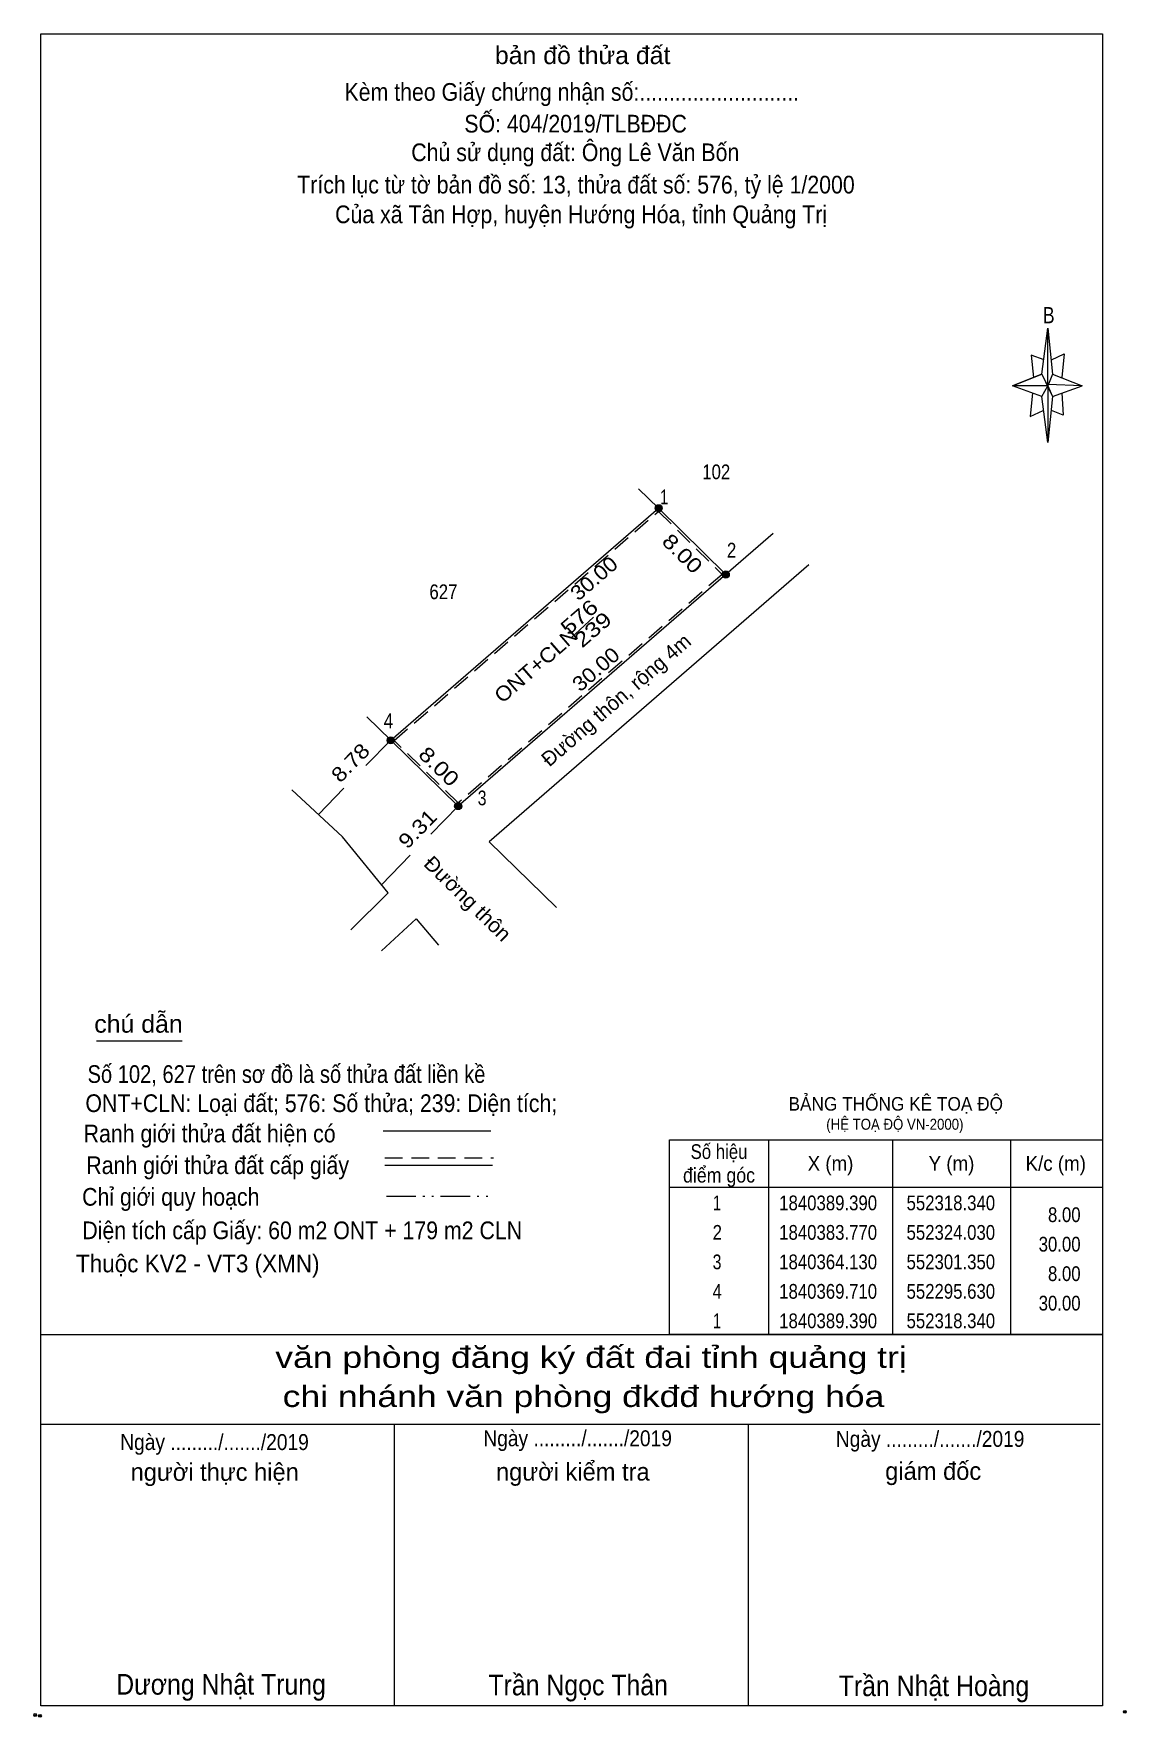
# Model space of a CAD drawing. Header units: metres. Extents: x 552265 to 552358, y 1840287 to 1840430.
import ezdxf
from ezdxf.enums import TextEntityAlignment as Align

# ---------------------------------------------------------------- set-up
doc = ezdxf.new("R2010")
doc.units = ezdxf.units.M
doc.header["$LTSCALE"] = 0.5
doc.header["$PDMODE"] = 32
doc.header["$PDSIZE"] = 0.25
doc.linetypes.add('DASH_DOUBLE_DOT', pattern=[9.2, 5, -1.2, 0.3, -1.2, 0.3, -1.2])
doc.linetypes.add('MEDIUM_DASHED', pattern=[4.5, 3, -1.5])
for name, color, linetype, lineweight in [('1', 7, 'MEDIUM_DASHED', 13), ('10', 7, 'Continuous', 13), ('17', 7, 'Continuous', 13), ('2', 7, 'Continuous', 13), ('23', 7, 'Continuous', 13), ('5', 7, 'Continuous', 13), ('6', 7, 'Continuous', 13), ('63', 7, 'Continuous', 13)]:
    doc.layers.add(name, color=color, linetype=linetype, lineweight=lineweight)

msp = doc.modelspace()

# ---------------------------------------------------------------- hatches: boundary and pattern name
at = {"layer": '63'}
for points in [[(552318.64, 1840389.39, 1), (552318.04, 1840389.39, 1)], [(552324.33, 1840383.77, 1), (552323.73, 1840383.77, 1)], [(552295.93, 1840369.71, 1), (552295.33, 1840369.71, 1)], [(552301.65, 1840364.13, 1), (552301.05, 1840364.13, 1)]]:
    msp.add_hatch(color=256, dxfattribs=at).paths.add_polyline_path(points)

# ---------------------------------------------------------------- linework, layer by layer
at = {"layer": '1'}
msp.add_lwpolyline([(552318.33, 1840389.12), (552323.74, 1840383.78), (552301.36, 1840364.4), (552295.93, 1840369.7)], close=True, dxfattribs=at)
at = {"layer": '10'}
for points in [[(552292.24, 1840353.65), (552295.41, 1840356.78), (552291.54, 1840361.54), (552287.24, 1840365.51)], [(552294.86, 1840351.87), (552297.78, 1840354.56), (552299.68, 1840352.35)]]:
    msp.add_lwpolyline(points, dxfattribs=at)
at = {"layer": '17'}
msp.add_line((552270.7, 1840344.24), (552277.94, 1840344.24), dxfattribs=at)
at = {"layer": '2'}
for p, q in [((552316.64, 1840391.04), (552318.34, 1840389.39)), ((552328.06, 1840387.26), (552324.03, 1840383.77)), ((552331.07, 1840384.58), (552303.97, 1840361.11)), ((552295.63, 1840369.71), (552293.6, 1840371.71)), ((552309.69, 1840355.53), (552303.97, 1840361.11))]:
    msp.add_line(p, q, dxfattribs=at)
msp.add_lwpolyline([(552301.35, 1840364.13), (552295.63, 1840369.71), (552318.34, 1840389.39), (552324.03, 1840383.77)], close=True, dxfattribs=at)
at = {"layer": '23'}
for points in [[(552292.24, 1840353.65), (552295.41, 1840356.78), (552291.54, 1840361.54), (552287.24, 1840365.51)], [(552294.86, 1840351.87), (552297.78, 1840354.56), (552299.68, 1840352.35)]]:
    msp.add_lwpolyline(points, dxfattribs=at)
at = {"layer": '5'}
for p, q in [((552350.83, 1840400.77), (552351.33, 1840404.67)), ((552351.73, 1840400.77), (552354.23, 1840399.77)), ((552350.83, 1840398.87), (552348.33, 1840399.77)), ((552351.73, 1840398.87), (552351.33, 1840394.97)), ((552352.53, 1840399.17), (552352.63, 1840397.27)), ((552352.63, 1840397.27), (552351.63, 1840397.67)), ((552265.96, 1840319.33), (552355.96, 1840319.33)), ((552265.96, 1840311.73), (552355.76, 1840311.73)), ((552265.96, 1840311.73), (552355.76, 1840311.73)), ((552265.96, 1840311.73), (552355.76, 1840311.73)), ((552295.96, 1840287.83), (552295.96, 1840311.73)), ((552325.96, 1840287.83), (552325.96, 1840311.73))]:
    msp.add_line(p, q, dxfattribs=at)
for points in [[(552265.96, 1840429.63), (552355.96, 1840429.63), (552355.96, 1840287.83), (552265.96, 1840287.83)], [(552351.33, 1840404.67), (552351.73, 1840400.77), (552351.33, 1840399.77)], [(552351.33, 1840399.77), (552348.33, 1840399.77), (552350.83, 1840400.77), (552351.73, 1840398.87), (552354.23, 1840399.77), (552351.33, 1840399.87)], [(552351.33, 1840399.77), (552351.33, 1840394.97), (552350.83, 1840398.87)]]:
    msp.add_lwpolyline(points, close=True, dxfattribs=at)
for points in [[(552351.03, 1840401.97), (552349.93, 1840402.37), (552350.13, 1840400.47)], [(552351.63, 1840401.97), (552352.73, 1840402.47), (552352.53, 1840400.47)], [(552351.33, 1840399.77), (552350.83, 1840400.77), (552348.33, 1840399.77)], [(552351.33, 1840399.77), (552351.73, 1840398.87), (552354.23, 1840399.77)], [(552350.03, 1840399.17), (552349.83, 1840397.17), (552350.93, 1840397.67)], [(552355.96, 1840287.83), (552265.96, 1840287.83), (552265.96, 1840311.73)]]:
    msp.add_lwpolyline(points, dxfattribs=at)
for p in [(552265.49, 1840287.06), (552265.89, 1840286.99)]:
    msp.add_point(p, dxfattribs=at)
at = {"layer": '6'}
for p, q in [((552294.99, 1840336.61), (552304.13, 1840336.61)), ((552295.13, 1840333.68), (552304.27, 1840333.68))]:
    msp.add_line(p, q, dxfattribs=at)
at = {"layer": '6', "linetype": 'MEDIUM_DASHED'}
msp.add_line((552295.13, 1840334.3), (552304.33, 1840334.3), dxfattribs=at)
at = {"layer": '6'}
msp.add_point((552357.86, 1840287.33), dxfattribs=at)
at = {"layer": '63'}
for p, q in [((552312.83, 1840380.15), (552310.89, 1840378.38)), ((552293.53, 1840367.57), (552295.63, 1840369.71)), ((552289.5, 1840363.43), (552291.66, 1840365.64)), ((552299.03, 1840361.75), (552301.35, 1840364.13)), ((552294.85, 1840357.46), (552297.29, 1840359.97)), ((552327.66, 1840335.83), (552327.66, 1840319.33)), ((552338.16, 1840335.83), (552338.16, 1840319.33)), ((552348.16, 1840335.83), (552348.16, 1840319.33)), ((552319.26, 1840331.83), (552355.96, 1840331.83))]:
    msp.add_line(p, q, dxfattribs=at)
at = {"layer": '63', "linetype": 'DASH_DOUBLE_DOT'}
msp.add_line((552295.26, 1840331.05), (552304.46, 1840331.05), dxfattribs=at)
at = {"layer": '63'}
msp.add_lwpolyline([(552319.26, 1840335.83), (552355.96, 1840335.83), (552355.96, 1840319.33), (552319.26, 1840319.33)], close=True, dxfattribs=at)
for centre in [(552318.34, 1840389.39), (552324.03, 1840383.77), (552295.63, 1840369.71), (552301.35, 1840364.13)]:
    msp.add_circle(centre, 0.3, dxfattribs=at)

# ---------------------------------------------------------------- texts
at = {"layer": '1'}
for s, height, width, p in [('BẢNG THỐNG KÊ TOẠ ĐỘ ', 1.15, 0.95, (552329.35, 1840338.31)), ('(HỆ TOẠ ĐỘ VN-2000)', 0.93, 0.9, (552332.55, 1840336.69))]:
    msp.add_text(s, height=height, dxfattribs=dict(at, width=width)).set_placement(p)
at = {"layer": '5'}
for s, height, width, p in [('bản đồ thửa đất', 1.5, 1.05, (552311.9, 1840427.05)), ('Kèm theo Giấy chứng nhận số:...........................', 1.5, 0.9, (552310.98, 1840423.94)), ('SỐ: 404/2019/TLBĐĐC', 1.5, 0.9, (552311.3, 1840421.25)), ('Chủ sử dụng đất: Ông Lê Văn Bốn', 1.5, 0.9, (552311.275, 1840418.82)), ('Trích lục từ tờ bản đồ số: 13, thửa đất số: 576, tỷ lệ 1/2000 ', 1.5, 0.9, (552311.585, 1840416.08)), ('Của xã Tân Hợp, huyện Hướng Hóa, tỉnh Quảng Trị', 1.5, 0.9, (552311.77, 1840413.56)), ('B', 1.378, 0.8, (552351.41, 1840405.07)), ('văn phòng đăng ký đất đai tỉnh quảng trị', 1.8, 1.25, (552312.61, 1840316.5)), ('chi nhánh văn phòng đkđđ hướng hóa', 1.8, 1.25, (552311.97, 1840313.18)), ('Ngày ........./......./2019', 1.35, 0.9, (552280.695, 1840309.53)), ('Ngày ........./......./2019', 1.35, 0.9, (552311.475, 1840309.85)), ('Ngày ........./......./2019', 1.35, 0.9, (552341.355, 1840309.8)), ('Dương Nhật Trung', 1.75, 0.9, (552281.245, 1840288.79)), ('Trần Ngọc Thân', 1.75, 0.9, (552311.52, 1840288.73)), ('Trần Nhật Hoàng', 1.75, 0.9, (552341.68, 1840288.66))]:
    msp.add_text(s, height=height, dxfattribs=dict(at, width=width)).set_placement(p, align=Align.CENTER)
for s, p in [('người thực hiện', (552280.71, 1840306.92)), ('người kiểm tra', (552311.065, 1840306.94)), ('giám đốc', (552341.615, 1840307))]:
    msp.add_text(s, height=1.5, dxfattribs=at).set_placement(p, align=Align.CENTER)
at = {"layer": '6'}
for s, width, p in [('chú dẫn', 1.05, (552270.5, 1840344.92)), ('Số 102, 627 trên sơ đồ là số thửa đất liền kề', 0.85, (552269.93, 1840340.66)), ('ONT+CLN: Loại đất; 576: Số thửa; 239: Diện tích;', 0.9, (552269.75, 1840338.19)), ('Ranh giới thửa đất hiện có ', 0.9, (552269.6, 1840335.62)), ('Ranh giới thửa đất cấp giấy', 0.9, (552269.83, 1840332.93)), ('Chỉ giới quy hoạch', 0.9, (552269.47, 1840330.25)), ('Diện tích cấp Giấy: 60 m2 ONT + 179 m2 CLN', 0.9, (552269.49, 1840327.41)), ('Thuộc KV2 - VT3 (XMN)', 0.95, (552268.95, 1840324.6))]:
    msp.add_text(s, height=1.5, dxfattribs=dict(at, width=width)).set_placement(p)
at = {"layer": '63'}
for s, width, p in [('102', 0.85, (552323.225, 1840391.85)), ('627', 0.85, (552300.095, 1840381.68)), ('Số hiệu', 0.85, (552323.46, 1840334.21)), ('điểm góc', 0.9, (552323.46, 1840332.21)), ('X (m)', 0.95, (552332.91, 1840333.21)), ('Y (m)', 0.95, (552343.165, 1840333.21)), ('K/c (m)', 0.95, (552352.005, 1840333.21)), (' 1', 0.75, (552323.11, 1840329.86)), ('1840389.390', 0.85, (552332.71, 1840329.86)), ('552318.340', 0.85, (552343.11, 1840329.86)), (' 2', 0.85, (552323.115, 1840327.36)), ('1840383.770', 0.85, (552332.71, 1840327.36)), ('552324.030', 0.85, (552343.11, 1840327.36)), (' 3', 0.8, (552323.105, 1840324.86)), ('1840364.130', 0.85, (552332.71, 1840324.86)), ('552301.350', 0.85, (552343.11, 1840324.86)), (' 4', 0.85, (552323.11, 1840322.36)), ('1840369.710', 0.85, (552332.71, 1840322.36)), ('552295.630', 0.85, (552343.11, 1840322.36)), (' 1', 0.75, (552323.11, 1840319.86)), ('1840389.390', 0.85, (552332.71, 1840319.86)), ('552318.340', 0.85, (552343.11, 1840319.86))]:
    msp.add_text(s, height=1.25, dxfattribs=dict(at, width=width)).set_placement(p, align=Align.CENTER)
for s, width, p in [(' 1', 0.75, (552319.16, 1840389.73)), (' 2', 0.85, (552324.92, 1840385.21)), (' 4', 0.85, (552295.83, 1840370.74)), (' 3', 0.8, (552303.75, 1840364.2)), ('8.00', 0.85, (552354.11, 1840328.86)), ('30.00', 0.85, (552354.11, 1840326.36)), ('8.00', 0.85, (552354.11, 1840323.86)), ('30.00', 0.85, (552354.11, 1840321.36))]:
    msp.add_text(s, height=1.25, dxfattribs=dict(at, width=width)).set_placement(p, align=Align.RIGHT)
for s, rotation, width, p in [('8.00', 315.355, 1.2, (552319.9158, 1840385.1019)), ('30.00', 40.912, 1.1, (552313.2707, 1840382.9731)), ('576', 40.891, 1.25, (552312.0209, 1840379.6852)), ('239', 40.891, 1.25, (552313.1709, 1840378.6252)), ('ONT+CLN', 40.891, 1.1, (552308.3509, 1840375.6105)), ('30.00', 40.891, 1.1, (552313.4309, 1840375.2622)), ('8.78', 45.693, 1.15, (552292.6594, 1840367.3734)), ('8.00', 315.71, 1.2, (552299.2836, 1840367.0418)), ('9.31', 45.74, 1.15, (552298.3483, 1840361.7638)), ('Đường thôn', 315.71, 1.05, (552301.7136, 1840355.8451))]:
    msp.add_text(s, height=1.25, rotation=rotation, dxfattribs=dict(at, width=width)).set_placement(p, align=Align.CENTER)
msp.add_text('Đường thôn, rộng 4m', height=1.25, rotation=40.891, dxfattribs=at).set_placement((552315.1459, 1840372.6597), align=Align.CENTER)

doc.saveas('drawing.dxf')
